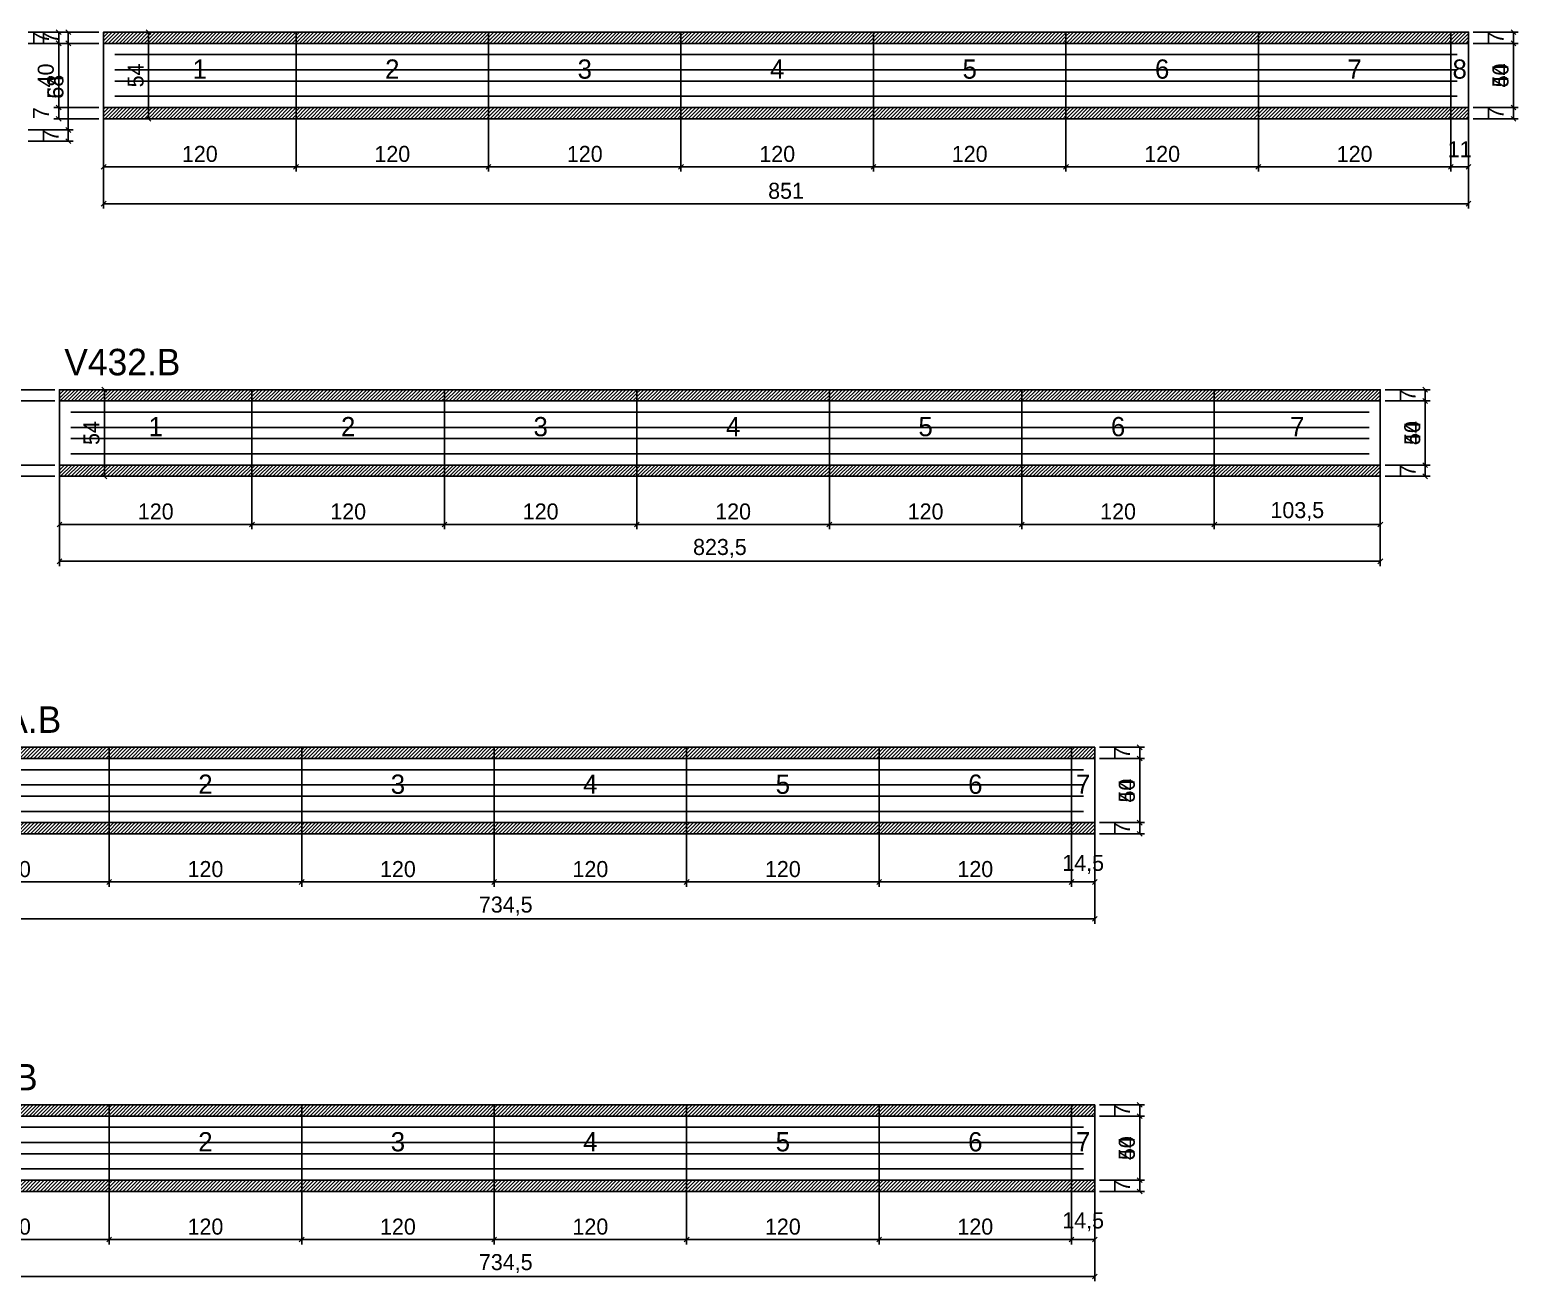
# Model space of a CAD drawing. Extents: x -10500 to 3070, y -11287 to 1250.
# Drawn here: x 1052 to 1980, y -1887 to -1106 of the extents above; entities that cross this region are included whole.
import ezdxf
from ezdxf.enums import TextEntityAlignment as Align

# ---------------------------------------------------------------- set-up
doc = ezdxf.new("R2010")
doc.units = 0
for name, color, linetype in [('5', 5, 'Continuous'), ('COTA', 241, 'Continuous'), ('NOMENCLATURA', 7, 'Continuous'), ('Painéis', 200, 'Continuous'), ('SARR_2.2x7', 40, 'Continuous'), ('SCO-___-LAJ', 224, 'Continuous')]:
    doc.layers.add(name, color=color, linetype=linetype)
doc.dimstyles.new('PAINEL', dxfattribs={"dimtxt": 10, "dimasz": 3, "dimexe": 3, "dimexo": 3, "dimgap": 3, "dimtad": 1, "dimblk": 'OBLIQUE', "dimblk1": 'OBLIQUE', "dimcen": 2.5, "dimclrd": 4, "dimclre": 4, "dimclrt": 240, "dimazin": 3, "dimtfac": 1, "dimtmove": 0, "dimatfit": 3})

# ---------------------------------------------------------------- blocks, each defined once
blk = doc.blocks.new('_OBLIQUE')
at = {"color": 0, "linetype": 'BYBLOCK'}
blk.add_line((-0.5, -0.5), (0.5, 0.5), dxfattribs=at)

msp = doc.modelspace()

# ---------------------------------------------------------------- hatches: boundary and pattern name
at = {"layer": 'COTA'}
h = msp.add_hatch(dxfattribs=at)
h.set_pattern_fill('ANSI31', scale=0.5)
h.paths.add_polyline_path([(1098, -1115), (1218, -1115), (1218, -1108), (1098, -1108)])
h = msp.add_hatch(dxfattribs=at)
h.set_pattern_fill('ANSI31', scale=0.5)
h.paths.add_polyline_path([(1218, -1115), (1338, -1115), (1338, -1108), (1218, -1108)])
h = msp.add_hatch(dxfattribs=at)
h.set_pattern_fill('ANSI31', scale=0.5)
h.paths.add_polyline_path([(1338, -1115), (1458, -1115), (1458, -1108), (1338, -1108)])
h = msp.add_hatch(dxfattribs=at)
h.set_pattern_fill('ANSI31', scale=0.5)
h.paths.add_polyline_path([(1458, -1115), (1578, -1115), (1578, -1108), (1458, -1108)])
h = msp.add_hatch(dxfattribs=at)
h.set_pattern_fill('ANSI31', scale=0.5)
h.paths.add_polyline_path([(1578, -1115), (1698, -1115), (1698, -1108), (1578, -1108)])
h = msp.add_hatch(dxfattribs=at)
h.set_pattern_fill('ANSI31', scale=0.5)
h.paths.add_polyline_path([(1698, -1115), (1818, -1115), (1818, -1108), (1698, -1108)])
h = msp.add_hatch(dxfattribs=at)
h.set_pattern_fill('ANSI31', scale=0.5)
h.paths.add_polyline_path([(1818, -1115), (1938, -1115), (1938, -1108), (1818, -1108)])
h = msp.add_hatch(dxfattribs=at)
h.set_pattern_fill('ANSI31', scale=0.5)
h.paths.add_polyline_path([(1938, -1115), (1949, -1115), (1949, -1108), (1938, -1108)])
h = msp.add_hatch(dxfattribs=at)
h.set_pattern_fill('ANSI31', scale=0.5)
h.paths.add_polyline_path([(1098, -1162), (1218, -1162), (1218, -1155), (1098, -1155)])
h = msp.add_hatch(dxfattribs=at)
h.set_pattern_fill('ANSI31', scale=0.5)
h.paths.add_polyline_path([(1218, -1162), (1338, -1162), (1338, -1155), (1218, -1155)])
h = msp.add_hatch(dxfattribs=at)
h.set_pattern_fill('ANSI31', scale=0.5)
h.paths.add_polyline_path([(1338, -1162), (1458, -1162), (1458, -1155), (1338, -1155)])
h = msp.add_hatch(dxfattribs=at)
h.set_pattern_fill('ANSI31', scale=0.5)
h.paths.add_polyline_path([(1458, -1162), (1578, -1162), (1578, -1155), (1458, -1155)])
h = msp.add_hatch(dxfattribs=at)
h.set_pattern_fill('ANSI31', scale=0.5)
h.paths.add_polyline_path([(1578, -1162), (1698, -1162), (1698, -1155), (1578, -1155)])
h = msp.add_hatch(dxfattribs=at)
h.set_pattern_fill('ANSI31', scale=0.5)
h.paths.add_polyline_path([(1698, -1162), (1818, -1162), (1818, -1155), (1698, -1155)])
h = msp.add_hatch(dxfattribs=at)
h.set_pattern_fill('ANSI31', scale=0.5)
h.paths.add_polyline_path([(1818, -1162), (1938, -1162), (1938, -1155), (1818, -1155)])
h = msp.add_hatch(dxfattribs=at)
h.set_pattern_fill('ANSI31', scale=0.5)
h.paths.add_polyline_path([(1938, -1162), (1949, -1162), (1949, -1155), (1938, -1155)])
h = msp.add_hatch(dxfattribs=at)
h.set_pattern_fill('ANSI31', scale=0.5)
h.paths.add_polyline_path([(1070.5, -1338), (1190.5, -1338), (1190.5, -1331), (1070.5, -1331)])
h = msp.add_hatch(dxfattribs=at)
h.set_pattern_fill('ANSI31', scale=0.5)
h.paths.add_polyline_path([(1190.5, -1338), (1310.5, -1338), (1310.5, -1331), (1190.5, -1331)])
h = msp.add_hatch(dxfattribs=at)
h.set_pattern_fill('ANSI31', scale=0.5)
h.paths.add_polyline_path([(1310.5, -1338), (1430.5, -1338), (1430.5, -1331), (1310.5, -1331)])
h = msp.add_hatch(dxfattribs=at)
h.set_pattern_fill('ANSI31', scale=0.5)
h.paths.add_polyline_path([(1430.5, -1338), (1550.5, -1338), (1550.5, -1331), (1430.5, -1331)])
h = msp.add_hatch(dxfattribs=at)
h.set_pattern_fill('ANSI31', scale=0.5)
h.paths.add_polyline_path([(1550.5, -1338), (1670.5, -1338), (1670.5, -1331), (1550.5, -1331)])
h = msp.add_hatch(dxfattribs=at)
h.set_pattern_fill('ANSI31', scale=0.5)
h.paths.add_polyline_path([(1670.5, -1338), (1790.5, -1338), (1790.5, -1331), (1670.5, -1331)])
h = msp.add_hatch(dxfattribs=at)
h.set_pattern_fill('ANSI31', scale=0.5)
h.paths.add_polyline_path([(1790.5, -1338), (1894, -1338), (1894, -1331), (1790.5, -1331)])
h = msp.add_hatch(dxfattribs=at)
h.set_pattern_fill('ANSI31', scale=0.5)
h.paths.add_polyline_path([(1070.5, -1385), (1190.5, -1385), (1190.5, -1378), (1070.5, -1378)])
h = msp.add_hatch(dxfattribs=at)
h.set_pattern_fill('ANSI31', scale=0.5)
h.paths.add_polyline_path([(1190.5, -1385), (1310.5, -1385), (1310.5, -1378), (1190.5, -1378)])
h = msp.add_hatch(dxfattribs=at)
h.set_pattern_fill('ANSI31', scale=0.5)
h.paths.add_polyline_path([(1310.5, -1385), (1430.5, -1385), (1430.5, -1378), (1310.5, -1378)])
h = msp.add_hatch(dxfattribs=at)
h.set_pattern_fill('ANSI31', scale=0.5)
h.paths.add_polyline_path([(1430.5, -1385), (1550.5, -1385), (1550.5, -1378), (1430.5, -1378)])
h = msp.add_hatch(dxfattribs=at)
h.set_pattern_fill('ANSI31', scale=0.5)
h.paths.add_polyline_path([(1550.5, -1385), (1670.5, -1385), (1670.5, -1378), (1550.5, -1378)])
h = msp.add_hatch(dxfattribs=at)
h.set_pattern_fill('ANSI31', scale=0.5)
h.paths.add_polyline_path([(1670.5, -1385), (1790.5, -1385), (1790.5, -1378), (1670.5, -1378)])
h = msp.add_hatch(dxfattribs=at)
h.set_pattern_fill('ANSI31', scale=0.5)
h.paths.add_polyline_path([(1790.5, -1385), (1894, -1385), (1894, -1378), (1790.5, -1378)])
h = msp.add_hatch(dxfattribs=at)
h.set_pattern_fill('ANSI31', scale=0.5)
h.paths.add_polyline_path([(981.5, -1561), (1101.5, -1561), (1101.5, -1554), (981.5, -1554)])
h = msp.add_hatch(dxfattribs=at)
h.set_pattern_fill('ANSI31', scale=0.5)
h.paths.add_polyline_path([(1101.5, -1561), (1221.5, -1561), (1221.5, -1554), (1101.5, -1554)])
h = msp.add_hatch(dxfattribs=at)
h.set_pattern_fill('ANSI31', scale=0.5)
h.paths.add_polyline_path([(1221.5, -1561), (1341.5, -1561), (1341.5, -1554), (1221.5, -1554)])
h = msp.add_hatch(dxfattribs=at)
h.set_pattern_fill('ANSI31', scale=0.5)
h.paths.add_polyline_path([(1341.5, -1561), (1461.5, -1561), (1461.5, -1554), (1341.5, -1554)])
h = msp.add_hatch(dxfattribs=at)
h.set_pattern_fill('ANSI31', scale=0.5)
h.paths.add_polyline_path([(1461.5, -1561), (1581.5, -1561), (1581.5, -1554), (1461.5, -1554)])
h = msp.add_hatch(dxfattribs=at)
h.set_pattern_fill('ANSI31', scale=0.5)
h.paths.add_polyline_path([(1581.5, -1561), (1701.5, -1561), (1701.5, -1554), (1581.5, -1554)])
h = msp.add_hatch(dxfattribs=at)
h.set_pattern_fill('ANSI31', scale=0.5)
h.paths.add_polyline_path([(1701.5, -1561), (1716, -1561), (1716, -1554), (1701.5, -1554)])
h = msp.add_hatch(dxfattribs=at)
h.set_pattern_fill('ANSI31', scale=0.5)
h.paths.add_polyline_path([(981.5, -1608), (1101.5, -1608), (1101.5, -1601), (981.5, -1601)])
h = msp.add_hatch(dxfattribs=at)
h.set_pattern_fill('ANSI31', scale=0.5)
h.paths.add_polyline_path([(1101.5, -1608), (1221.5, -1608), (1221.5, -1601), (1101.5, -1601)])
h = msp.add_hatch(dxfattribs=at)
h.set_pattern_fill('ANSI31', scale=0.5)
h.paths.add_polyline_path([(1221.5, -1608), (1341.5, -1608), (1341.5, -1601), (1221.5, -1601)])
h = msp.add_hatch(dxfattribs=at)
h.set_pattern_fill('ANSI31', scale=0.5)
h.paths.add_polyline_path([(1341.5, -1608), (1461.5, -1608), (1461.5, -1601), (1341.5, -1601)])
h = msp.add_hatch(dxfattribs=at)
h.set_pattern_fill('ANSI31', scale=0.5)
h.paths.add_polyline_path([(1461.5, -1608), (1581.5, -1608), (1581.5, -1601), (1461.5, -1601)])
h = msp.add_hatch(dxfattribs=at)
h.set_pattern_fill('ANSI31', scale=0.5)
h.paths.add_polyline_path([(1581.5, -1608), (1701.5, -1608), (1701.5, -1601), (1581.5, -1601)])
h = msp.add_hatch(dxfattribs=at)
h.set_pattern_fill('ANSI31', scale=0.5)
h.paths.add_polyline_path([(1701.5, -1608), (1716, -1608), (1716, -1601), (1701.5, -1601)])
h = msp.add_hatch(dxfattribs=at)
h.set_pattern_fill('ANSI31', scale=0.5)
h.paths.add_polyline_path([(981.5, -1784), (1101.5, -1784), (1101.5, -1777), (981.5, -1777)])
h = msp.add_hatch(dxfattribs=at)
h.set_pattern_fill('ANSI31', scale=0.5)
h.paths.add_polyline_path([(1101.5, -1784), (1221.5, -1784), (1221.5, -1777), (1101.5, -1777)])
h = msp.add_hatch(dxfattribs=at)
h.set_pattern_fill('ANSI31', scale=0.5)
h.paths.add_polyline_path([(1221.5, -1784), (1341.5, -1784), (1341.5, -1777), (1221.5, -1777)])
h = msp.add_hatch(dxfattribs=at)
h.set_pattern_fill('ANSI31', scale=0.5)
h.paths.add_polyline_path([(1341.5, -1784), (1461.5, -1784), (1461.5, -1777), (1341.5, -1777)])
h = msp.add_hatch(dxfattribs=at)
h.set_pattern_fill('ANSI31', scale=0.5)
h.paths.add_polyline_path([(1461.5, -1784), (1581.5, -1784), (1581.5, -1777), (1461.5, -1777)])
h = msp.add_hatch(dxfattribs=at)
h.set_pattern_fill('ANSI31', scale=0.5)
h.paths.add_polyline_path([(1581.5, -1784), (1701.5, -1784), (1701.5, -1777), (1581.5, -1777)])
h = msp.add_hatch(dxfattribs=at)
h.set_pattern_fill('ANSI31', scale=0.5)
h.paths.add_polyline_path([(1701.5, -1784), (1716, -1784), (1716, -1777), (1701.5, -1777)])
h = msp.add_hatch(dxfattribs=at)
h.set_pattern_fill('ANSI31', scale=0.5)
h.paths.add_polyline_path([(981.5, -1831), (1101.5, -1831), (1101.5, -1824), (981.5, -1824)])
h = msp.add_hatch(dxfattribs=at)
h.set_pattern_fill('ANSI31', scale=0.5)
h.paths.add_polyline_path([(1101.5, -1831), (1221.5, -1831), (1221.5, -1824), (1101.5, -1824)])
h = msp.add_hatch(dxfattribs=at)
h.set_pattern_fill('ANSI31', scale=0.5)
h.paths.add_polyline_path([(1221.5, -1831), (1341.5, -1831), (1341.5, -1824), (1221.5, -1824)])
h = msp.add_hatch(dxfattribs=at)
h.set_pattern_fill('ANSI31', scale=0.5)
h.paths.add_polyline_path([(1341.5, -1831), (1461.5, -1831), (1461.5, -1824), (1341.5, -1824)])
h = msp.add_hatch(dxfattribs=at)
h.set_pattern_fill('ANSI31', scale=0.5)
h.paths.add_polyline_path([(1461.5, -1831), (1581.5, -1831), (1581.5, -1824), (1461.5, -1824)])
h = msp.add_hatch(dxfattribs=at)
h.set_pattern_fill('ANSI31', scale=0.5)
h.paths.add_polyline_path([(1581.5, -1831), (1701.5, -1831), (1701.5, -1824), (1581.5, -1824)])
h = msp.add_hatch(dxfattribs=at)
h.set_pattern_fill('ANSI31', scale=0.5)
h.paths.add_polyline_path([(1701.5, -1831), (1716, -1831), (1716, -1824), (1701.5, -1824)])

# ---------------------------------------------------------------- linework, layer by layer
at = {"layer": 'Painéis'}
for p, q in [((1098, -1115), (1218, -1115)), ((1098, -1155), (1098, -1115)), ((1218, -1155), (1218, -1115)), ((1218, -1155), (1218, -1115)), ((1218, -1115), (1338, -1115)), ((1218, -1155), (1218, -1115)), ((1338, -1155), (1338, -1115)), ((1338, -1155), (1338, -1115)), ((1338, -1115), (1458, -1115)), ((1338, -1155), (1338, -1115)), ((1458, -1155), (1458, -1115)), ((1458, -1155), (1458, -1115)), ((1458, -1115), (1578, -1115)), ((1458, -1155), (1458, -1115)), ((1578, -1155), (1578, -1115)), ((1578, -1155), (1578, -1115)), ((1578, -1115), (1698, -1115)), ((1578, -1155), (1578, -1115)), ((1698, -1155), (1698, -1115)), ((1698, -1155), (1698, -1115)), ((1698, -1115), (1818, -1115)), ((1698, -1155), (1698, -1115)), ((1818, -1155), (1818, -1115)), ((1818, -1155), (1818, -1115)), ((1818, -1115), (1938, -1115)), ((1818, -1155), (1818, -1115)), ((1938, -1155), (1938, -1115)), ((1938, -1155), (1938, -1115)), ((1938, -1115), (1949, -1115)), ((1938, -1155), (1938, -1115)), ((1949, -1155), (1949, -1115)), ((1098, -1155), (1218, -1155)), ((1218, -1155), (1338, -1155)), ((1338, -1155), (1458, -1155)), ((1458, -1155), (1578, -1155)), ((1578, -1155), (1698, -1155)), ((1698, -1155), (1818, -1155)), ((1818, -1155), (1938, -1155)), ((1938, -1155), (1949, -1155)), ((1070.5, -1338), (1190.5, -1338)), ((1070.5, -1378), (1070.5, -1338)), ((1190.5, -1378), (1190.5, -1338)), ((1190.5, -1378), (1190.5, -1338)), ((1190.5, -1338), (1310.5, -1338)), ((1190.5, -1378), (1190.5, -1338)), ((1310.5, -1378), (1310.5, -1338)), ((1310.5, -1378), (1310.5, -1338)), ((1310.5, -1338), (1430.5, -1338)), ((1310.5, -1378), (1310.5, -1338)), ((1430.5, -1378), (1430.5, -1338)), ((1430.5, -1378), (1430.5, -1338)), ((1430.5, -1338), (1550.5, -1338)), ((1430.5, -1378), (1430.5, -1338)), ((1550.5, -1378), (1550.5, -1338)), ((1550.5, -1378), (1550.5, -1338)), ((1550.5, -1338), (1670.5, -1338)), ((1550.5, -1378), (1550.5, -1338)), ((1670.5, -1378), (1670.5, -1338)), ((1670.5, -1378), (1670.5, -1338)), ((1670.5, -1338), (1790.5, -1338)), ((1670.5, -1378), (1670.5, -1338)), ((1790.5, -1378), (1790.5, -1338)), ((1790.5, -1378), (1790.5, -1338)), ((1790.5, -1338), (1894, -1338)), ((1790.5, -1378), (1790.5, -1338)), ((1894, -1378), (1894, -1338)), ((1070.5, -1378), (1190.5, -1378)), ((1190.5, -1378), (1310.5, -1378)), ((1310.5, -1378), (1430.5, -1378)), ((1430.5, -1378), (1550.5, -1378)), ((1550.5, -1378), (1670.5, -1378)), ((1670.5, -1378), (1790.5, -1378)), ((1790.5, -1378), (1894, -1378)), ((981.5, -1561), (1101.5, -1561)), ((1101.5, -1601), (1101.5, -1561)), ((1101.5, -1601), (1101.5, -1561)), ((1101.5, -1561), (1221.5, -1561)), ((1101.5, -1601), (1101.5, -1561)), ((1221.5, -1601), (1221.5, -1561)), ((1221.5, -1601), (1221.5, -1561)), ((1221.5, -1561), (1341.5, -1561)), ((1221.5, -1601), (1221.5, -1561)), ((1341.5, -1601), (1341.5, -1561)), ((1341.5, -1601), (1341.5, -1561)), ((1341.5, -1561), (1461.5, -1561)), ((1341.5, -1601), (1341.5, -1561)), ((1461.5, -1601), (1461.5, -1561)), ((1461.5, -1601), (1461.5, -1561)), ((1461.5, -1561), (1581.5, -1561)), ((1461.5, -1601), (1461.5, -1561)), ((1581.5, -1601), (1581.5, -1561)), ((1581.5, -1601), (1581.5, -1561)), ((1581.5, -1561), (1701.5, -1561)), ((1581.5, -1601), (1581.5, -1561)), ((1701.5, -1601), (1701.5, -1561)), ((1701.5, -1601), (1701.5, -1561)), ((1701.5, -1561), (1716, -1561)), ((1701.5, -1601), (1701.5, -1561)), ((1716, -1601), (1716, -1561)), ((981.5, -1601), (1101.5, -1601)), ((1101.5, -1601), (1221.5, -1601)), ((1221.5, -1601), (1341.5, -1601)), ((1341.5, -1601), (1461.5, -1601)), ((1461.5, -1601), (1581.5, -1601)), ((1581.5, -1601), (1701.5, -1601)), ((1701.5, -1601), (1716, -1601)), ((981.5, -1784), (1101.5, -1784)), ((1101.5, -1824), (1101.5, -1784)), ((1101.5, -1824), (1101.5, -1784)), ((1101.5, -1784), (1221.5, -1784)), ((1101.5, -1824), (1101.5, -1784)), ((1221.5, -1824), (1221.5, -1784)), ((1221.5, -1824), (1221.5, -1784)), ((1221.5, -1784), (1341.5, -1784)), ((1221.5, -1824), (1221.5, -1784)), ((1341.5, -1824), (1341.5, -1784)), ((1341.5, -1824), (1341.5, -1784)), ((1341.5, -1784), (1461.5, -1784)), ((1341.5, -1824), (1341.5, -1784)), ((1461.5, -1824), (1461.5, -1784)), ((1461.5, -1824), (1461.5, -1784)), ((1461.5, -1784), (1581.5, -1784)), ((1461.5, -1824), (1461.5, -1784)), ((1581.5, -1824), (1581.5, -1784)), ((1581.5, -1824), (1581.5, -1784)), ((1581.5, -1784), (1701.5, -1784)), ((1581.5, -1824), (1581.5, -1784)), ((1701.5, -1824), (1701.5, -1784)), ((1701.5, -1824), (1701.5, -1784)), ((1701.5, -1784), (1716, -1784)), ((1701.5, -1824), (1701.5, -1784)), ((1716, -1824), (1716, -1784)), ((981.5, -1824), (1101.5, -1824)), ((1101.5, -1824), (1221.5, -1824)), ((1221.5, -1824), (1341.5, -1824)), ((1341.5, -1824), (1461.5, -1824)), ((1461.5, -1824), (1581.5, -1824)), ((1581.5, -1824), (1701.5, -1824)), ((1701.5, -1824), (1716, -1824))]:
    msp.add_line(p, q, dxfattribs=at)
at = {"layer": 'SARR_2.2x7'}
for points in [[(1105, -1122), (1218, -1122)], [(1105, -1122), (1218, -1122)], [(1218, -1122), (1338, -1122)], [(1218, -1122), (1338, -1122)], [(1338, -1122), (1458, -1122)], [(1338, -1122), (1458, -1122)], [(1458, -1122), (1578, -1122)], [(1458, -1122), (1578, -1122)], [(1578, -1122), (1698, -1122)], [(1578, -1122), (1698, -1122)], [(1698, -1122), (1818, -1122)], [(1698, -1122), (1818, -1122)], [(1818, -1122), (1938, -1122)], [(1818, -1122), (1938, -1122)], [(1938, -1122), (1942, -1122)], [(1938, -1122), (1942, -1122)], [(1105, -1131.5), (1218, -1131.5)], [(1105, -1131.5), (1218, -1131.5)], [(1218, -1131.5), (1338, -1131.5)], [(1218, -1131.5), (1338, -1131.5)], [(1338, -1131.5), (1458, -1131.5)], [(1338, -1131.5), (1458, -1131.5)], [(1458, -1131.5), (1578, -1131.5)], [(1458, -1131.5), (1578, -1131.5)], [(1578, -1131.5), (1698, -1131.5)], [(1578, -1131.5), (1698, -1131.5)], [(1698, -1131.5), (1818, -1131.5)], [(1698, -1131.5), (1818, -1131.5)], [(1818, -1131.5), (1938, -1131.5)], [(1818, -1131.5), (1938, -1131.5)], [(1938, -1131.5), (1942, -1131.5)], [(1938, -1131.5), (1942, -1131.5)], [(1105, -1138.5), (1218, -1138.5)], [(1105, -1138.5), (1218, -1138.5)], [(1218, -1138.5), (1338, -1138.5)], [(1218, -1138.5), (1338, -1138.5)], [(1338, -1138.5), (1458, -1138.5)], [(1338, -1138.5), (1458, -1138.5)], [(1458, -1138.5), (1578, -1138.5)], [(1458, -1138.5), (1578, -1138.5)], [(1578, -1138.5), (1698, -1138.5)], [(1578, -1138.5), (1698, -1138.5)], [(1698, -1138.5), (1818, -1138.5)], [(1698, -1138.5), (1818, -1138.5)], [(1818, -1138.5), (1938, -1138.5)], [(1818, -1138.5), (1938, -1138.5)], [(1938, -1138.5), (1942, -1138.5)], [(1938, -1138.5), (1942, -1138.5)], [(1105, -1148), (1218, -1148)], [(1105, -1148), (1218, -1148)], [(1218, -1148), (1338, -1148)], [(1218, -1148), (1338, -1148)], [(1338, -1148), (1458, -1148)], [(1338, -1148), (1458, -1148)], [(1458, -1148), (1578, -1148)], [(1458, -1148), (1578, -1148)], [(1578, -1148), (1698, -1148)], [(1578, -1148), (1698, -1148)], [(1698, -1148), (1818, -1148)], [(1698, -1148), (1818, -1148)], [(1818, -1148), (1938, -1148)], [(1818, -1148), (1938, -1148)], [(1938, -1148), (1942, -1148)], [(1938, -1148), (1942, -1148)], [(1077.5, -1345), (1190.5, -1345)], [(1077.5, -1345), (1190.5, -1345)], [(1190.5, -1345), (1310.5, -1345)], [(1190.5, -1345), (1310.5, -1345)], [(1310.5, -1345), (1430.5, -1345)], [(1310.5, -1345), (1430.5, -1345)], [(1430.5, -1345), (1550.5, -1345)], [(1430.5, -1345), (1550.5, -1345)], [(1550.5, -1345), (1670.5, -1345)], [(1550.5, -1345), (1670.5, -1345)], [(1670.5, -1345), (1790.5, -1345)], [(1670.5, -1345), (1790.5, -1345)], [(1790.5, -1345), (1887, -1345)], [(1790.5, -1345), (1887, -1345)], [(1077.5, -1354.5), (1190.5, -1354.5)], [(1077.5, -1354.5), (1190.5, -1354.5)], [(1190.5, -1354.5), (1310.5, -1354.5)], [(1190.5, -1354.5), (1310.5, -1354.5)], [(1310.5, -1354.5), (1430.5, -1354.5)], [(1310.5, -1354.5), (1430.5, -1354.5)], [(1430.5, -1354.5), (1550.5, -1354.5)], [(1430.5, -1354.5), (1550.5, -1354.5)], [(1550.5, -1354.5), (1670.5, -1354.5)], [(1550.5, -1354.5), (1670.5, -1354.5)], [(1670.5, -1354.5), (1790.5, -1354.5)], [(1670.5, -1354.5), (1790.5, -1354.5)], [(1790.5, -1354.5), (1887, -1354.5)], [(1790.5, -1354.5), (1887, -1354.5)], [(1077.5, -1361.5), (1190.5, -1361.5)], [(1077.5, -1361.5), (1190.5, -1361.5)], [(1190.5, -1361.5), (1310.5, -1361.5)], [(1190.5, -1361.5), (1310.5, -1361.5)], [(1310.5, -1361.5), (1430.5, -1361.5)], [(1310.5, -1361.5), (1430.5, -1361.5)], [(1430.5, -1361.5), (1550.5, -1361.5)], [(1430.5, -1361.5), (1550.5, -1361.5)], [(1550.5, -1361.5), (1670.5, -1361.5)], [(1550.5, -1361.5), (1670.5, -1361.5)], [(1670.5, -1361.5), (1790.5, -1361.5)], [(1670.5, -1361.5), (1790.5, -1361.5)], [(1790.5, -1361.5), (1887, -1361.5)], [(1790.5, -1361.5), (1887, -1361.5)], [(1077.5, -1371), (1190.5, -1371)], [(1077.5, -1371), (1190.5, -1371)], [(1190.5, -1371), (1310.5, -1371)], [(1190.5, -1371), (1310.5, -1371)], [(1310.5, -1371), (1430.5, -1371)], [(1310.5, -1371), (1430.5, -1371)], [(1430.5, -1371), (1550.5, -1371)], [(1430.5, -1371), (1550.5, -1371)], [(1550.5, -1371), (1670.5, -1371)], [(1550.5, -1371), (1670.5, -1371)], [(1670.5, -1371), (1790.5, -1371)], [(1670.5, -1371), (1790.5, -1371)], [(1790.5, -1371), (1887, -1371)], [(1790.5, -1371), (1887, -1371)], [(988.5, -1568), (1101.5, -1568)], [(988.5, -1568), (1101.5, -1568)], [(1101.5, -1568), (1221.5, -1568)], [(1101.5, -1568), (1221.5, -1568)], [(1221.5, -1568), (1341.5, -1568)], [(1221.5, -1568), (1341.5, -1568)], [(1341.5, -1568), (1461.5, -1568)], [(1341.5, -1568), (1461.5, -1568)], [(1461.5, -1568), (1581.5, -1568)], [(1461.5, -1568), (1581.5, -1568)], [(1581.5, -1568), (1701.5, -1568)], [(1581.5, -1568), (1701.5, -1568)], [(1701.5, -1568), (1709, -1568)], [(1701.5, -1568), (1709, -1568)], [(988.5, -1577.5), (1101.5, -1577.5)], [(988.5, -1577.5), (1101.5, -1577.5)], [(1101.5, -1577.5), (1221.5, -1577.5)], [(1101.5, -1577.5), (1221.5, -1577.5)], [(1221.5, -1577.5), (1341.5, -1577.5)], [(1221.5, -1577.5), (1341.5, -1577.5)], [(1341.5, -1577.5), (1461.5, -1577.5)], [(1341.5, -1577.5), (1461.5, -1577.5)], [(1461.5, -1577.5), (1581.5, -1577.5)], [(1461.5, -1577.5), (1581.5, -1577.5)], [(1581.5, -1577.5), (1701.5, -1577.5)], [(1581.5, -1577.5), (1701.5, -1577.5)], [(1701.5, -1577.5), (1709, -1577.5)], [(1701.5, -1577.5), (1709, -1577.5)], [(988.5, -1584.5), (1101.5, -1584.5)], [(988.5, -1584.5), (1101.5, -1584.5)], [(1101.5, -1584.5), (1221.5, -1584.5)], [(1101.5, -1584.5), (1221.5, -1584.5)], [(1221.5, -1584.5), (1341.5, -1584.5)], [(1221.5, -1584.5), (1341.5, -1584.5)], [(1341.5, -1584.5), (1461.5, -1584.5)], [(1341.5, -1584.5), (1461.5, -1584.5)], [(1461.5, -1584.5), (1581.5, -1584.5)], [(1461.5, -1584.5), (1581.5, -1584.5)], [(1581.5, -1584.5), (1701.5, -1584.5)], [(1581.5, -1584.5), (1701.5, -1584.5)], [(1701.5, -1584.5), (1709, -1584.5)], [(1701.5, -1584.5), (1709, -1584.5)], [(988.5, -1594), (1101.5, -1594)], [(988.5, -1594), (1101.5, -1594)], [(1101.5, -1594), (1221.5, -1594)], [(1101.5, -1594), (1221.5, -1594)], [(1221.5, -1594), (1341.5, -1594)], [(1221.5, -1594), (1341.5, -1594)], [(1341.5, -1594), (1461.5, -1594)], [(1341.5, -1594), (1461.5, -1594)], [(1461.5, -1594), (1581.5, -1594)], [(1461.5, -1594), (1581.5, -1594)], [(1581.5, -1594), (1701.5, -1594)], [(1581.5, -1594), (1701.5, -1594)], [(1701.5, -1594), (1709, -1594)], [(1701.5, -1594), (1709, -1594)], [(988.5, -1791), (1101.5, -1791)], [(988.5, -1791), (1101.5, -1791)], [(1101.5, -1791), (1221.5, -1791)], [(1101.5, -1791), (1221.5, -1791)], [(1221.5, -1791), (1341.5, -1791)], [(1221.5, -1791), (1341.5, -1791)], [(1341.5, -1791), (1461.5, -1791)], [(1341.5, -1791), (1461.5, -1791)], [(1461.5, -1791), (1581.5, -1791)], [(1461.5, -1791), (1581.5, -1791)], [(1581.5, -1791), (1701.5, -1791)], [(1581.5, -1791), (1701.5, -1791)], [(1701.5, -1791), (1709, -1791)], [(1701.5, -1791), (1709, -1791)], [(988.5, -1800.5), (1101.5, -1800.5)], [(988.5, -1800.5), (1101.5, -1800.5)], [(988.5, -1807.5), (1101.5, -1807.5)], [(988.5, -1807.5), (1101.5, -1807.5)], [(1101.5, -1800.5), (1221.5, -1800.5)], [(1101.5, -1800.5), (1221.5, -1800.5)], [(1101.5, -1807.5), (1221.5, -1807.5)], [(1101.5, -1807.5), (1221.5, -1807.5)], [(1221.5, -1800.5), (1341.5, -1800.5)], [(1221.5, -1800.5), (1341.5, -1800.5)], [(1221.5, -1807.5), (1341.5, -1807.5)], [(1221.5, -1807.5), (1341.5, -1807.5)], [(1341.5, -1800.5), (1461.5, -1800.5)], [(1341.5, -1800.5), (1461.5, -1800.5)], [(1341.5, -1807.5), (1461.5, -1807.5)], [(1341.5, -1807.5), (1461.5, -1807.5)], [(1461.5, -1800.5), (1581.5, -1800.5)], [(1461.5, -1800.5), (1581.5, -1800.5)], [(1461.5, -1807.5), (1581.5, -1807.5)], [(1461.5, -1807.5), (1581.5, -1807.5)], [(1581.5, -1800.5), (1701.5, -1800.5)], [(1581.5, -1800.5), (1701.5, -1800.5)], [(1581.5, -1807.5), (1701.5, -1807.5)], [(1581.5, -1807.5), (1701.5, -1807.5)], [(1701.5, -1800.5), (1709, -1800.5)], [(1701.5, -1800.5), (1709, -1800.5)], [(1701.5, -1807.5), (1709, -1807.5)], [(1701.5, -1807.5), (1709, -1807.5)], [(988.5, -1817), (1101.5, -1817)], [(988.5, -1817), (1101.5, -1817)], [(1101.5, -1817), (1221.5, -1817)], [(1101.5, -1817), (1221.5, -1817)], [(1221.5, -1817), (1341.5, -1817)], [(1221.5, -1817), (1341.5, -1817)], [(1341.5, -1817), (1461.5, -1817)], [(1341.5, -1817), (1461.5, -1817)], [(1461.5, -1817), (1581.5, -1817)], [(1461.5, -1817), (1581.5, -1817)], [(1581.5, -1817), (1701.5, -1817)], [(1581.5, -1817), (1701.5, -1817)], [(1701.5, -1817), (1709, -1817)], [(1701.5, -1817), (1709, -1817)]]:
    msp.add_lwpolyline(points, dxfattribs=at)
at = {"layer": 'SCO-___-LAJ'}
for points in [[(1098, -1115), (1218, -1115), (1218, -1108), (1098, -1108)], [(1218, -1115), (1338, -1115), (1338, -1108), (1218, -1108)], [(1338, -1115), (1458, -1115), (1458, -1108), (1338, -1108)], [(1458, -1115), (1578, -1115), (1578, -1108), (1458, -1108)], [(1578, -1115), (1698, -1115), (1698, -1108), (1578, -1108)], [(1698, -1115), (1818, -1115), (1818, -1108), (1698, -1108)], [(1818, -1115), (1938, -1115), (1938, -1108), (1818, -1108)], [(1938, -1115), (1949, -1115), (1949, -1108), (1938, -1108)], [(1098, -1162), (1218, -1162), (1218, -1155), (1098, -1155)], [(1218, -1162), (1338, -1162), (1338, -1155), (1218, -1155)], [(1338, -1162), (1458, -1162), (1458, -1155), (1338, -1155)], [(1458, -1162), (1578, -1162), (1578, -1155), (1458, -1155)], [(1578, -1162), (1698, -1162), (1698, -1155), (1578, -1155)], [(1698, -1162), (1818, -1162), (1818, -1155), (1698, -1155)], [(1818, -1162), (1938, -1162), (1938, -1155), (1818, -1155)], [(1938, -1162), (1949, -1162), (1949, -1155), (1938, -1155)], [(1070.5, -1338), (1190.5, -1338), (1190.5, -1331), (1070.5, -1331)], [(1190.5, -1338), (1310.5, -1338), (1310.5, -1331), (1190.5, -1331)], [(1310.5, -1338), (1430.5, -1338), (1430.5, -1331), (1310.5, -1331)], [(1430.5, -1338), (1550.5, -1338), (1550.5, -1331), (1430.5, -1331)], [(1550.5, -1338), (1670.5, -1338), (1670.5, -1331), (1550.5, -1331)], [(1670.5, -1338), (1790.5, -1338), (1790.5, -1331), (1670.5, -1331)], [(1790.5, -1338), (1894, -1338), (1894, -1331), (1790.5, -1331)], [(1070.5, -1385), (1190.5, -1385), (1190.5, -1378), (1070.5, -1378)], [(1190.5, -1385), (1310.5, -1385), (1310.5, -1378), (1190.5, -1378)], [(1310.5, -1385), (1430.5, -1385), (1430.5, -1378), (1310.5, -1378)], [(1430.5, -1385), (1550.5, -1385), (1550.5, -1378), (1430.5, -1378)], [(1550.5, -1385), (1670.5, -1385), (1670.5, -1378), (1550.5, -1378)], [(1670.5, -1385), (1790.5, -1385), (1790.5, -1378), (1670.5, -1378)], [(1790.5, -1385), (1894, -1385), (1894, -1378), (1790.5, -1378)], [(981.5, -1561), (1101.5, -1561), (1101.5, -1554), (981.5, -1554)], [(1101.5, -1561), (1221.5, -1561), (1221.5, -1554), (1101.5, -1554)], [(1221.5, -1561), (1341.5, -1561), (1341.5, -1554), (1221.5, -1554)], [(1341.5, -1561), (1461.5, -1561), (1461.5, -1554), (1341.5, -1554)], [(1461.5, -1561), (1581.5, -1561), (1581.5, -1554), (1461.5, -1554)], [(1581.5, -1561), (1701.5, -1561), (1701.5, -1554), (1581.5, -1554)], [(1701.5, -1561), (1716, -1561), (1716, -1554), (1701.5, -1554)], [(981.5, -1608), (1101.5, -1608), (1101.5, -1601), (981.5, -1601)], [(1101.5, -1608), (1221.5, -1608), (1221.5, -1601), (1101.5, -1601)], [(1221.5, -1608), (1341.5, -1608), (1341.5, -1601), (1221.5, -1601)], [(1341.5, -1608), (1461.5, -1608), (1461.5, -1601), (1341.5, -1601)], [(1461.5, -1608), (1581.5, -1608), (1581.5, -1601), (1461.5, -1601)], [(1581.5, -1608), (1701.5, -1608), (1701.5, -1601), (1581.5, -1601)], [(1701.5, -1608), (1716, -1608), (1716, -1601), (1701.5, -1601)], [(981.5, -1784), (1101.5, -1784), (1101.5, -1777), (981.5, -1777)], [(1101.5, -1784), (1221.5, -1784), (1221.5, -1777), (1101.5, -1777)], [(1221.5, -1784), (1341.5, -1784), (1341.5, -1777), (1221.5, -1777)], [(1341.5, -1784), (1461.5, -1784), (1461.5, -1777), (1341.5, -1777)], [(1461.5, -1784), (1581.5, -1784), (1581.5, -1777), (1461.5, -1777)], [(1581.5, -1784), (1701.5, -1784), (1701.5, -1777), (1581.5, -1777)], [(1701.5, -1784), (1716, -1784), (1716, -1777), (1701.5, -1777)], [(981.5, -1831), (1101.5, -1831), (1101.5, -1824), (981.5, -1824)], [(1101.5, -1831), (1221.5, -1831), (1221.5, -1824), (1101.5, -1824)], [(1221.5, -1831), (1341.5, -1831), (1341.5, -1824), (1221.5, -1824)], [(1341.5, -1831), (1461.5, -1831), (1461.5, -1824), (1341.5, -1824)], [(1461.5, -1831), (1581.5, -1831), (1581.5, -1824), (1461.5, -1824)], [(1581.5, -1831), (1701.5, -1831), (1701.5, -1824), (1581.5, -1824)], [(1701.5, -1831), (1716, -1831), (1716, -1824), (1701.5, -1824)]]:
    msp.add_lwpolyline(points, close=True, dxfattribs=at)

# ---------------------------------------------------------------- texts
at = {"layer": '5'}
for s, p in [('1', (1158, -1131)), ('2', (1278, -1131)), ('3', (1398, -1131)), ('4', (1518, -1131)), ('5', (1638, -1131)), ('6', (1758, -1131)), ('7', (1878, -1131)), ('8', (1943.5, -1131)), ('1', (1130.5, -1354)), ('2', (1250.5, -1354)), ('3', (1370.5, -1354)), ('4', (1490.5, -1354)), ('5', (1610.5, -1354)), ('6', (1730.5, -1354)), ('7', (1842.25, -1354)), ('2', (1161.5, -1577)), ('3', (1281.5, -1577)), ('4', (1401.5, -1577)), ('5', (1521.5, -1577)), ('6', (1641.5, -1577)), ('7', (1708.75, -1577)), ('2', (1161.5, -1800)), ('3', (1281.5, -1800)), ('4', (1401.5, -1800)), ('5', (1521.5, -1800)), ('6', (1641.5, -1800)), ('7', (1708.75, -1800))]:
    msp.add_text(s, height=12, dxfattribs=at).set_placement(p, align=Align.MIDDLE_CENTER)
at = {"layer": 'NOMENCLATURA'}
for s, p in [('V432.B', (1073.5, -1322)), ('V401A.B', (984.5, -1545)), ('V402.B', (984.5, -1768))]:
    msp.add_text(s, height=16.5, dxfattribs=at).set_placement(p)

# ---------------------------------------------------------------- dimensions: what is measured, and where the dimension line sits
at = {"layer": 'COTA'}
for base, p1, p2 in [((1076, -1176), (1048, -1176), (1048, -1108)), ((1076, -1115), (1048, -1115), (1048, -1108)), ((1076, -1169), (1048, -1169), (1048, -1115)), ((1070, -1115), (1098, -1115), (1098, -1108)), ((1070, -1155), (1098, -1155), (1098, -1115)), ((1126, -1162), (1098, -1162), (1098, -1108)), ((1977, -1162), (1949, -1162), (1949, -1108)), ((1977, -1115), (1949, -1115), (1949, -1108)), ((1977, -1155), (1949, -1155), (1949, -1115)), ((1070, -1162), (1098, -1162), (1098, -1155)), ((1977, -1162), (1949, -1162), (1949, -1155)), ((1076, -1176), (1048, -1176), (1048, -1169)), ((1042.5, -1338), (1070.5, -1338), (1070.5, -1331)), ((1098.5, -1385), (1070.5, -1385), (1070.5, -1331)), ((1922, -1385), (1894, -1385), (1894, -1331)), ((1922, -1338), (1894, -1338), (1894, -1331)), ((1042.5, -1378), (1070.5, -1378), (1070.5, -1338)), ((1922, -1378), (1894, -1378), (1894, -1338)), ((1042.5, -1385), (1070.5, -1385), (1070.5, -1378)), ((1922, -1385), (1894, -1385), (1894, -1378)), ((1744, -1608), (1716, -1608), (1716, -1554)), ((1744, -1561), (1716, -1561), (1716, -1554)), ((1744, -1601), (1716, -1601), (1716, -1561)), ((1744, -1608), (1716, -1608), (1716, -1601)), ((1744, -1831), (1716, -1831), (1716, -1777)), ((1744, -1784), (1716, -1784), (1716, -1777)), ((1744, -1824), (1716, -1824), (1716, -1784)), ((1744, -1831), (1716, -1831), (1716, -1824))]:
    msp.add_linear_dim(base=base, p1=p1, p2=p2, angle=90, dimstyle='PAINEL', dxfattribs=at).render()
for base, p1, p2 in [((1098, -1192), (1098, -1155), (1218, -1155)), ((1098, -1215), (1098, -1155), (1949, -1155)), ((1218, -1192), (1218, -1155), (1338, -1155)), ((1338, -1192), (1338, -1155), (1458, -1155)), ((1458, -1192), (1458, -1155), (1578, -1155)), ((1578, -1192), (1578, -1155), (1698, -1155)), ((1698, -1192), (1698, -1155), (1818, -1155)), ((1818, -1192), (1818, -1155), (1938, -1155)), ((1938, -1192), (1938, -1155), (1949, -1155)), ((1070.5, -1415), (1070.5, -1378), (1190.5, -1378)), ((1070.5, -1438), (1070.5, -1378), (1894, -1378)), ((1190.5, -1415), (1190.5, -1378), (1310.5, -1378)), ((1310.5, -1415), (1310.5, -1378), (1430.5, -1378)), ((1430.5, -1415), (1430.5, -1378), (1550.5, -1378)), ((1550.5, -1415), (1550.5, -1378), (1670.5, -1378)), ((1670.5, -1415), (1670.5, -1378), (1790.5, -1378)), ((1790.5, -1415), (1790.5, -1378), (1894, -1378)), ((981.5, -1638), (981.5, -1601), (1101.5, -1601)), ((981.5, -1661), (981.5, -1601), (1716, -1601)), ((1101.5, -1638), (1101.5, -1601), (1221.5, -1601)), ((1221.5, -1638), (1221.5, -1601), (1341.5, -1601)), ((1341.5, -1638), (1341.5, -1601), (1461.5, -1601)), ((1461.5, -1638), (1461.5, -1601), (1581.5, -1601)), ((1581.5, -1638), (1581.5, -1601), (1701.5, -1601)), ((1701.5, -1638), (1701.5, -1601), (1716, -1601)), ((981.5, -1861), (981.5, -1824), (1101.5, -1824)), ((981.5, -1884), (981.5, -1824), (1716, -1824)), ((1101.5, -1861), (1101.5, -1824), (1221.5, -1824)), ((1221.5, -1861), (1221.5, -1824), (1341.5, -1824)), ((1341.5, -1861), (1341.5, -1824), (1461.5, -1824)), ((1461.5, -1861), (1461.5, -1824), (1581.5, -1824)), ((1581.5, -1861), (1581.5, -1824), (1701.5, -1824)), ((1701.5, -1861), (1701.5, -1824), (1716, -1824))]:
    msp.add_linear_dim(base=base, p1=p1, p2=p2, dimstyle='PAINEL', dxfattribs=at).render()

doc.saveas('drawing.dxf')
